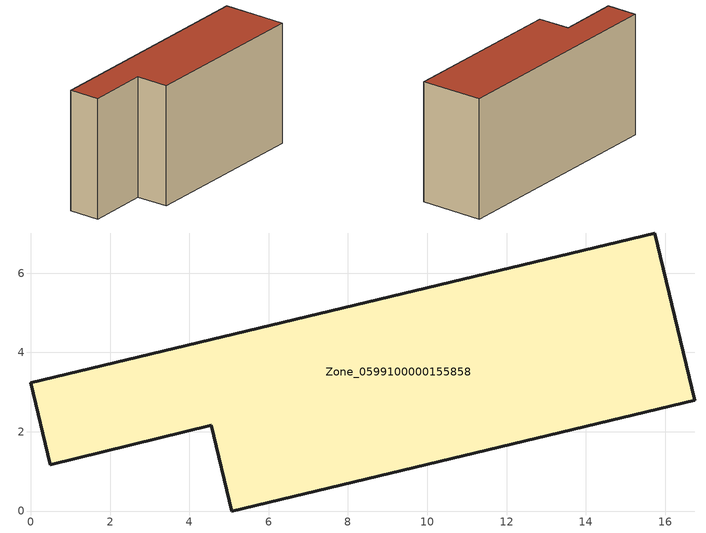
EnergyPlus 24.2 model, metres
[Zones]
Zone_0599100000155858
 floor ground (C_G): 0,3.24 15.73,7.01 16.75,2.79 5.07,0 4.55,2.16 0.49,1.17 z0
 wall outside (C_F): 15.73,7.01 0,3.24 0.49,1.17 4.55,2.16 5.07,0 16.75,2.79 15.73,7.01 z0:8.21
 roof outside (C_R): 16.75,2.79 15.73,7.01 0,3.24 0.49,1.17 4.55,2.16 5.07,0 z8.21
[BUILDING]
Pand.0599100000155858: North Axis=0; Terrain=City; Loads Convergence Tolerance Value=0.04; Temperature Convergence Tolerance Value=0.4; Solar Distribution=FullExterior; Maximum Number of Warmup Days=25; Minimum Number of Warmup Days=1
[Site:Location]
Rotterdam.The.Hague.AP_ZH_NLD Design_Conditions: Latitude=51.96; Longitude=4.45; Time Zone=1; Elevation=-4.5
[SITE:GROUNDTEMPERATURE:BUILDINGSURFACE]
18, 18, 18, 18, 18, 18, 18, 18, 18, 18, 18, 18
[MATERIAL] Thermal Absorptance=0.9; Solar Absorptance=0.7; Visible Absorptance=0.7
Name | Roughness | Thickness | Conductivity | Density | Specific Heat
G.TI.1946 | MediumSmooth | 0.15 | 1 | 540 | 1210
F.TI.1946 | Rough | 0.3 | 0.857143 | 1920 | 840
R.TI.1946 | MediumRough | 0.2 | 0.1 | 1500 | 1000
[CONSTRUCTION]
C_G: G.TI.1946
C_F: F.TI.1946
C_R: R.TI.1946
[ZONE]
Zone_0599100000155858: Type=1; Multiplier=1; Ceiling Height=Autocalculate; Volume=Autocalculate; Floor Area=autocalculate; Part of Total Floor Area=Yes
[ZONEINFILTRATION:DESIGNFLOWRATE]
Infil_Zone_0599100000155858: Zone or ZoneList or Space or SpaceList=Zone_0599100000155858; Schedule=AlwaysOn; Design Flow Rate Calculation Method=Flow/Area; Flow Rate per Floor Area=0.003; Constant Term Coefficient=1; Temperature Term Coefficient=0; Velocity Term Coefficient=0; Velocity Squared Term Coefficient=0
[HVACTEMPLATE:ZONE:IDEALLOADSAIRSYSTEM]
Zone_0599100000155858: Maximum Heating Supply Air Temperature=50; Minimum Cooling Supply Air Temperature=13; Maximum Heating Supply Air Humidity Ratio=0.0156; Minimum Cooling Supply Air Humidity Ratio=0.0077; Heating Limit=NoLimit; Cooling Limit=NoLimit; Dehumidification Control Type=ConstantSensibleHeatRatio; Cooling Sensible Heat Ratio=0.7; Dehumidification Setpoint=60; Humidification Control Type=None; Humidification Setpoint=30; Outdoor Air Method=None; Outdoor Air Flow Rate per Person=0.00944; Outdoor Air Flow Rate per Zone Floor Area=0; Outdoor Air Flow Rate per Zone=0; Demand Controlled Ventilation Type=None; Outdoor Air Economizer Type=NoEconomizer; Heat Recovery Type=None; Sensible Heat Recovery Effectiveness=0.7; Latent Heat Recovery Effectiveness=0.65
[ZONECONTROL:THERMOSTAT]
ThermostatControl_Zone_0599100000155858: Zone or ZoneList=Zone_0599100000155858; Control Type Schedule=DualSetpointControlType; Control 1=Thermostat_Zone_0599100000155858; Temperature Difference Between Cutout And Setpoint=0
[THERMOSTATSETPOINT:DUALSETPOINT]
Thermostat_Zone_0599100000155858: Heating Setpoint Temperature Schedule=HeatingSetpoint_Zone_0599100000155858; Cooling Setpoint Temperature Schedule=CoolingSetpoint_Zone_0599100000155858
[SCHEDULE:COMPACT]
HeatingSetpoint_Zone_0599100000155858: Through: 12/31, For: AllDays, Until: 24:00, 21
CoolingSetpoint_Zone_0599100000155858: Through: 12/31, For: AllDays, Until: 24:00, 24
DualSetpointControlType: Through: 12/31, For: AllDays, Until: 24:00, 4
AlwaysOn: Through: 12/31, For: AllDays, Until: 24:00, 1
